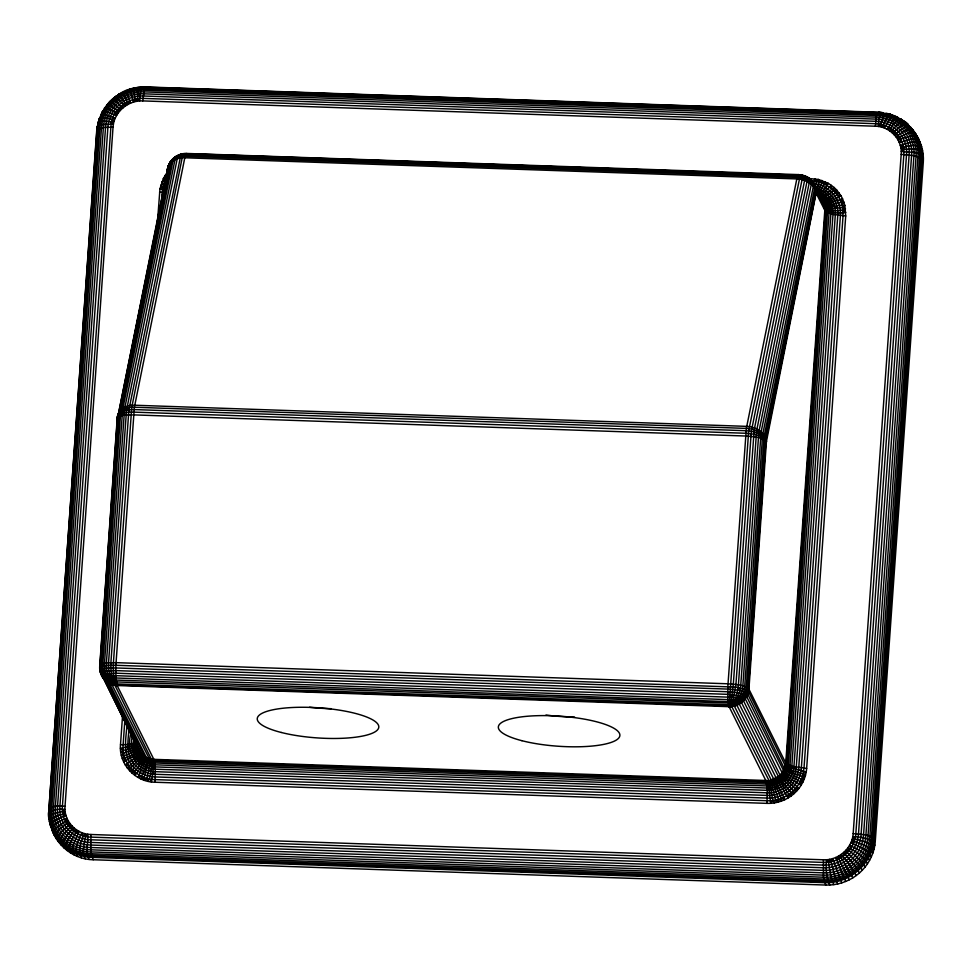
<?xml version="1.0" encoding="UTF-8"?>
<svg xmlns="http://www.w3.org/2000/svg" width="972" height="972" viewBox="0 0 972 972"><rect width="100%" height="100%" fill="white"/><g stroke="black" fill="none" stroke-linecap="round" stroke-linejoin="round"><path stroke-width="1.46" d="M115.887 97.115C122.423 89.764 135.412 86.8 145.715 86.945L878.226 112.254L886.95 113.833M821.097 198.555L824.402 205.444L824.791 210.572L785.741 763.02L783.529 770.492L778.013 777.904L788.827 794.379L791.111 795.959C799.932 789.58 805.885 779.325 806.651 768.427L845.713 215.978L844.862 205.408L842.542 198.75L830.805 202.698L823.673 202.468C816.881 191.217 828.01 208.202 825.313 211.252L786.263 763.713C785.704 773.724 776.166 781.889 766.24 781.354L152.713 760.104L146.845 758.415L142.106 754.515L105.195 680.242L108.305 678.468L115.887 677.982L734.674 699.852L741.563 702.659L778.365 776.494L791.123 792.666L791.111 795.959C784.161 800.977 775.583 803.65 767.005 803.37L155.034 782.229C135.643 782.193 118.572 764.199 120.504 744.722L122.533 715.963M117.794 414.959L117.381 418.993L167.864 167.512L167.451 171.546C167.524 164.511 171.461 159.967 177.05 156.601C171.655 157.61 167.245 165.605 167.451 171.546C167.366 161.498 176.637 152.944 186.588 153.454L798.571 174.608L804.099 175.677L809.068 178.435L812.823 181.958L825.058 206.744L832.652 208.385L842.578 207.534L845.494 208.883C839.273 211.665 830.914 211.191 824.791 207.984L816.456 191.314L766.446 441.41L748.926 689.197C748.343 699.111 738.939 707.154 729.097 706.668L117.126 685.527C107.066 685.503 98.792 676.014 99.715 666.099L117.223 418.325C117.405 409.589 126.834 404.619 134.731 405.227L746.715 426.368C755.39 426.635 765.28 432.09 766.446 441.41C760.93 436.477 752.51 436.768 745.524 436.015L133.541 414.874C128.328 415.299 120.856 413.805 117.223 418.325L117.381 418.993L117.977 416.028M65.027 806.359C63.593 820.963 76.387 834.45 90.918 834.486L823.43 859.795C838.192 860.56 852.323 848.459 853.173 833.587L901.19 154.341C902.624 139.737 889.83 126.251 875.298 126.214L142.775 100.906C128.025 100.14 113.894 112.242 113.044 127.113L65.027 806.359C42.877 803.297 47.397 816.298 53.035 832.154L50.398 825.325C53.035 819.372 60.738 818.278 65.95 815.387L62.901 814.05C58.271 815.751 51.771 816.662 49.451 821.534L49.608 822.251M852.894 877.789L841.12 857.644L841.193 854.473L848.058 862.541L856.271 875.493C847.511 881.956 836.6 885.407 825.714 885.055L93.203 859.746C74.613 859.467 57.482 846.563 51.686 829.019C54.153 823.09 61.297 820.319 66.947 818.242L65.44 821.328L55.987 828.144L53.29 832.567C60.446 846.831 75.84 856.089 91.684 856.502L824.207 881.811C848.69 883.111 872.188 862.99 873.561 838.301L921.578 159.056L920.836 147.331L916.997 136.299L911.87 135.849L897.946 139.737L899.55 137.234C904.239 135.315 913.947 128.207 916.754 135.861L910.314 126.7C904.142 125.801 899.027 131.499 894.398 134.853L894.58 131.317C898.31 128.389 902.344 123.225 907.532 123.942L913.668 131.645M50.192 820.745L49.001 818.363L48.928 809.166M856.271 875.493C867.073 867.51 874.338 854.825 875.274 841.375L923.303 162.13C923.898 153.151 921.748 143.929 916.997 136.299M135.983 742.523L135.011 743.07C133.881 754.357 143.783 764.794 155.01 764.806L766.993 785.947C778.39 786.555 789.325 777.187 789.969 765.705L829.019 213.245C829.626 205.736 825.605 198.13 819.068 194.4L824.183 189.504L828.363 183.356L818.363 179.419L806.639 178.313M64.152 848.119C59.997 841.315 68.137 834.644 71.673 829.481L71.806 825.848L68.186 825.678C64.164 829.894 54.566 835.531 58.83 842.347M119.264 94.831L118.985 94.102L125.133 103.154L125.011 106.227L115.656 96.35L109.642 101.647L104.502 108.232L106.896 108.038L115.559 112.339L118.329 112.801L117.138 110.201C114.757 109.168 108.499 102.777 107.09 105.547M124.938 719.037L123.116 744.771C121.318 762.862 137.186 779.58 155.192 779.605L767.163 800.746C782.509 801.438 797.623 791.184 802.35 776.519L805.448 775.474C799.494 771.586 791.281 771.744 785.789 766.714L748.549 691.76L744.37 689.112L735.683 687.107L115.875 665.273C110.711 665.698 103.311 664.228 99.715 668.687L100.25 671.895L140.891 753.835L138.717 759.035L134.379 764.271L130.613 767.868L127.296 768.002L136.262 759.132L139.385 754.794L139.98 752.644L137.064 745.731L139.166 751.38L143.03 755.961C141.912 762.668 137.623 769.399 132.083 773.19L132.484 769.909C136.493 764.818 146.505 756.544 138.923 750.493L100.104 671.251C103.591 666.926 110.759 668.359 115.765 667.946L727.736 689.087C734.443 689.816 742.523 689.537 747.82 694.275L784.829 769.617L796.481 776.993L801.353 779.155L804.318 778.888L802.35 776.519L792.751 772.801L784.623 768.099M172.822 159.845C169.493 160.587 167.354 167.84 167.451 171.546L168.156 166.516L169.65 164.086M823.673 202.468L824.718 205.286C831.096 208.652 838.338 204.12 844.862 205.408L842.578 207.534L843.052 215.833L803.99 768.293L802.35 776.519M90.918 834.486L90.931 851.909L93.203 859.746M155.034 782.229L155.289 769.204L154.256 760.213L117.126 685.527L115.887 677.982L115.875 665.273L134.379 407.244L184.802 157.78L186.223 153.673L187.268 154.074M767.005 803.37L767.26 790.345L766.24 781.354L729.097 706.668L727.858 699.123L727.846 686.414L746.35 428.397L797.125 177.439L798.571 174.608L804.099 175.677M823.43 859.795L823.454 877.218L825.714 885.055M111.258 121.925L62.402 806.31C60.811 822.312 74.844 837.086 90.761 837.111L823.272 862.419C839.431 863.282 854.923 850.014 855.834 833.721L903.851 154.487C905.442 138.486 891.409 123.711 875.505 123.687L142.981 98.379C128.656 97.698 114.635 107.916 111.258 121.925L113.432 124.076L100.25 124.72L98.002 125.522L97.322 127.296L98.196 122.205C103.056 119.204 109.131 123.165 114.161 121.087C110.213 118.232 104.04 116.871 99.326 118.438L96.714 130.564L48.855 810.478L96.957 129.92L103.384 127.526L113.044 127.113M157.415 222.539L159.979 188.726L163.357 178.508L167.233 172.36M161.425 202.905L162.482 189.54L166.03 178.897L165.143 175.349M127.016 725.039C125.923 738.477 122.436 754.892 132.556 766.082C138.145 772.728 146.651 776.652 155.289 776.932L767.273 798.073C784.161 798.984 800.381 785.097 801.341 768.05L840.391 215.602C841.91 199.855 828.995 184.935 813.345 183.574L814.803 178.763L816.614 181.655C829.444 184.036 840.318 194.619 842.578 207.534M129.057 729.425C127.782 740.956 125.789 754.794 134.379 764.271C139.531 770.395 147.367 774.016 155.35 774.271L767.321 795.424C782.91 796.25 797.866 783.444 798.741 767.734L837.791 215.286C839.067 201.641 828.666 188.459 815.241 186.126L816.614 181.655L818.363 179.419L819.36 182.323L815.836 190.123M130.904 733.714C125.485 750.639 136.347 771.792 155.35 771.683L767.321 792.824C781.67 793.589 795.448 781.792 796.25 767.321L835.312 214.873C836.37 203.099 828.083 191.557 816.699 188.544M132.702 734.893C127.879 750.348 138.109 769.314 155.289 769.204L767.26 790.345C780.492 791.062 793.188 780.188 793.93 766.847L832.992 214.399C833.867 204.266 827.318 194.193 817.768 190.767L816.796 191.994M134.014 739.024C130.685 752.413 141.147 766.981 155.18 766.896L767.151 788.037C779.386 788.693 791.135 778.633 791.816 766.301L830.878 213.852C831.607 205.141 826.467 196.38 818.533 192.735L817.525 193.586M784.829 769.617L783.529 770.492L787.563 774.077L800.138 781.707L801.074 785.352L790.102 778.341L783.396 772.339L783.529 770.492L746.715 696.657C741.697 692.173 734.042 692.441 727.688 691.748L115.717 670.607C110.966 670.996 104.174 669.635 100.869 673.742C103.433 680.388 110.055 685.053 117.126 685.527C112.74 678.893 113.299 670.243 113.42 662.6L131.755 407.28L182.177 157.841L183.587 153.77L186.94 153.6M142.775 100.906L144.196 90.202L145.715 86.945M875.298 126.214C876.598 121.707 874.205 109.362 882.612 112.679L882.977 113.177L878.603 112.363M133.662 88.294L135.023 99.12L136.542 101.367L137.66 98.646L137.526 87.602L142.374 87.589L133.796 88.051L134.318 88.683M843.344 856.138L843.672 852.517L847.353 852.602L857.778 863.221L862.371 870.11M67.189 850.634C63.083 843.83 70.458 836.734 73.665 831.133L73.993 827.962L71.673 829.481M122.545 108.184C120.151 106.288 114.429 98.221 112.716 99.679L109.775 102.497C111.039 100.177 116.786 107.005 118.9 108.196L122.545 108.184L122.909 104.66M96.872 131.232L97.394 126.044M892.588 129.665L889.805 130.892C891.215 125.85 895.564 120.771 900.607 119.009L908.006 124.489C903.158 116.725 896.306 125.886 892.588 129.665L892.223 132.739L894.58 131.317M820.222 197.583L823.175 197.571L829.796 193.841L833.684 190.694L834.134 187.499L828.363 183.356L824.608 184.315L818.533 192.735M144.135 777.393L144.378 780.297L146.808 778.28L147.537 775.717L149.566 766.009L149.7 759.497L111.95 684.616L112.788 683.778L731.418 704.907L734.382 706.109L771.185 779.945L772.388 780.577L778.475 799.312L781.391 801.11L781.209 798.389L773.736 779.131L736.922 705.295L729.34 703.108L116.251 681.907L110.225 682.599L109.532 683.62L146.347 757.455C148.339 764.879 142.289 771.877 141.025 778.985L144.135 777.393L148.315 761.671L148.242 759.011L142.106 754.515M138.461 750.056L134.258 755.681L123.675 761.951L125.06 758.379C129.568 755.754 140.15 752.741 137.064 745.731M184.619 154.171L184.291 153.698C176.005 154.548 168.824 161.474 167.463 169.505M146.808 778.28L147.841 781.281C151.839 774.903 151.45 766.446 151.304 759.083L114.732 684.896L729.899 705.903L731.758 706.571L769.338 781.221L772.862 800.491L774.295 802.933L775.692 800.005L770.869 780.953L771.185 779.945L778.365 776.494M845.713 215.978L832.992 214.399L825.313 211.252L816.516 193.975L815.824 188.726L765.158 438.554L747.504 687.824C746.873 697.386 738.854 706.194 729.097 706.668L748.683 430.9L799.434 179.164C799.737 178.18 800.272 173.672 801.876 175.495L794.707 175.057M778.475 799.312L777.879 802.192L775.692 800.005M81.308 857.79C77.626 850.245 80.955 840.33 84.771 833.599L85.5 836.479C84.528 843.684 81.369 851.946 85.196 858.786M168.059 166.759L167.512 169.286L168.156 166.516M70.446 852.881C65.829 844.923 75.038 837.305 76.411 829.809L73.665 831.133M788.827 794.379L788.049 797.976L776.142 777.965L739.328 704.141L733.641 701.808L116.045 680.072C113.445 680.4 108.305 679.307 107.297 682.308L145.496 757.698L143.625 765.863L137.854 777.345L141.548 776.288M824.608 184.315L825.179 181.715L822.033 183.21L817.768 190.767M825.058 206.744L825.362 209.745C831.376 213.16 839.103 213.573 845.786 212.418L842.967 210.28M816.128 188.847L815.083 186.138L764.126 436.209L746.265 687.155C745.609 696.389 738.659 705.611 729.097 706.668L733.046 699.585L735.926 684.482L754.199 429.782L804.597 180.488C806.347 170.27 818.375 187.414 816.152 191.909L765.985 439.976L748.404 688.516C747.784 698.297 738.939 706.705 729.097 706.668L731.77 697.094L733.325 684.167L751.332 431.301L802.058 179.686C802.058 171.594 810.587 178.775 812.823 181.958M167.561 169.116L168.265 166.358M167.621 168.994L168.363 166.297L167.767 168.909M137.417 747.249C135.254 752.316 128.839 753.737 124.209 755.754L121.354 755.293L123.59 753.057C127.964 751.247 137.198 750.518 136.858 744.297M135.023 99.12L133.48 102.109L129.92 89.096L130.382 89.74M103.554 678.784L104.077 677.338L105.802 676.548L115.777 675.674L733.739 697.337L740.36 698.88L743.556 700.897L780.431 775.935L793.274 790.758L796.615 791.123L795.266 788.705L781.524 774.818L782.096 772.716L745.293 698.88L741.733 696.632L736.448 695.272L727.688 694.336L115.717 673.195L104.612 674.167L102.692 675.054L102.109 676.67M167.719 168.885L168.472 166.334M883.317 124.963L881.434 127.101L880.754 124.319L881.458 121.986L883.609 116.348L886.1 113.202L890.437 114.319L901.7 119.726L892.94 115.68L889.149 119.848L884.374 128.049L883.317 124.963L884.228 122.691L887.813 115.935L890.437 114.319M97.978 122.751L102.558 111.245L106.385 111.488L116.628 115.425L115.559 112.339M98.123 123.395L101.307 114.477L107.406 104.563M99.885 118.074L97.552 129.312L49.536 808.558C47.203 832.02 67.797 853.708 91.137 853.744L823.661 879.053C847.353 880.316 870.098 860.852 871.434 836.953L919.451 157.707C921.177 138.498 907.824 119.592 889.307 114.404M49.001 818.363L48.855 817.671C51.37 813.042 57.919 812.786 62.5 811.499L64.978 809.409C59.705 808.886 52.014 809.129 48.6 813.746L48.746 814.439M96.714 130.564L96.957 129.92M806.651 768.427L791.816 766.301L785.741 763.02L748.926 689.197C743.41 684.252 735.002 684.555 728.004 683.79L116.033 662.649C110.808 663.074 103.348 661.592 99.715 666.099L99.861 666.768L117.527 416.903C121.136 411.994 128.28 412.274 133.772 412.128L745.755 433.269C752.911 433.986 762.352 434.593 766.446 441.41C764.563 432.601 754.454 428.774 746.35 428.397L134.379 407.244C127.235 406.746 116.786 410.305 117.381 418.993C117.138 410.877 127.854 409.37 134.051 409.564L746.022 430.705C753.592 431.252 763.591 433.378 766.446 441.41M130.613 767.868L129.555 770.711L132.484 769.909M833.818 884.642L831.874 880.195L829.736 870.013L828.594 862.152L829.675 859.333C833.782 866.866 833.405 876.343 837.828 883.925M167.962 167.099C170.1 159.87 177.973 155.933 185.142 156.298L797.125 177.439C806.225 177.645 815.885 184.376 816.516 193.975L816.03 188.702M102.558 111.245L100.76 115.85L104.636 107.856M100.59 115.231L102.169 114.344L104.83 114.587L115.231 118.195L112.011 119.41M99.326 118.438L99.278 119.568M821.243 198.689C826.552 199.855 831.327 195.336 835.556 192.735L836.661 189.99L834.134 187.499L824.718 194.837L819.821 196.806L825.119 204.314L826.212 211.945L787.162 764.393C786.579 774.708 776.762 783.116 766.531 782.569L154.548 761.428C145.606 761.343 137.344 754.029 136.627 745.026C132.654 749.74 125.485 748.61 120.71 751.818L123.59 753.057M809.068 178.435L808.194 178.095L806.991 181.557L756.617 430.705L738.404 684.896C737.469 692.623 735.926 701.906 729.097 706.668C737.821 704.068 742.073 694.324 742.839 685.916L761.137 431.823L811.656 182.627L812.604 181.643L814.257 184.073L823.649 202.99L825.119 204.314L831.582 204.533L841.096 202.225L842.542 198.75L840.877 195.639L836.661 189.99L833.684 190.694M831.23 861.678L832.725 858.592L841.764 882.868M900.825 139.47L899.27 142.459C905.503 141.645 916.681 134.549 920.302 142.835M781.209 798.389L784.793 799.701L775.304 779.459L776.142 777.965L778.013 777.904M56.583 839.128C51.82 830.841 65.464 827.014 68.259 820.963L65.44 821.328M124.209 755.754L122.338 758.682L125.06 758.379M841.959 204.849L843.866 202.018L841.096 202.225M824.791 210.572L825.362 209.745M104.684 108.803L106.288 106.641M822.166 199.88C828.193 201.022 835.045 197.073 838.921 192.699L835.556 192.735M772.862 800.491L770.65 803.322L768.451 784.1L767.783 781.354L765.912 780.492L153.941 759.351L145.496 757.698M68.186 825.678L69.887 823.503L66.704 823.563M767.783 781.354L771.185 779.945M913.316 130.26L912.83 129.701C906.755 128.632 900.4 133.079 896.318 137.198L899.55 137.234M106.896 104.988L109.994 101.623M123.189 750.323L120.431 748.282L132.01 745.998L136.542 743.471M772.388 780.577L773.736 779.131L775.304 779.459M85.5 836.479L87.82 834.207C88.646 842.469 84.807 851.703 89.169 859.43M109.569 101.951L112.825 98.901M880.754 124.319L878.396 126.494C878.384 122.193 878.822 115.012 882.612 112.679M71.806 825.848C67.408 830.975 57.081 837.621 61.358 845.348M112.497 99.144L115.887 96.435M923.145 154.244C920.217 146.821 909.974 149.481 903.753 149.299L901.226 151.292C908.261 153.309 919.779 149.834 923.4 158.181M819.36 182.323L821.838 180.403L822.033 183.21M115.656 96.58L119.143 94.223M62.901 814.05L65.294 812.422L62.5 811.499M922.549 150.356C919.062 142.653 906.864 145.739 900.923 148.266L903.753 149.299M149.7 759.497L151.304 759.083L152.713 760.104L153.941 759.351M803.127 773.809L806.225 771.975L789.774 767.43L786.093 765.219L785.741 763.02M119.021 94.296L130.102 89.23M122.837 92.79C109.301 99.581 99.545 113.566 98.524 128.766L50.508 808.011C48.248 830.805 68.247 851.873 90.931 851.909L823.454 877.218C846.466 878.445 868.567 859.527 869.867 836.309L917.884 157.075C920.156 134.27 900.145 113.202 877.461 113.165L144.95 87.857L133.601 88.914L122.837 92.79C122.666 93.178 128.304 101.355 127.684 104.563L125.133 103.154M786.093 765.219L785.364 765.596L785.376 768.184M75.816 832.603L79.036 831.376C76.788 838.727 69.607 847.049 73.908 854.825M135.011 743.07L127.988 744.564L120.504 744.722M890.449 128.195L887.169 129.325L893.341 119.75L896.439 117.26L898.237 117.782M872.868 853.039C869.758 845.822 860.742 844.279 854.254 841.388L850.974 842.505C857.839 846.843 867.753 848.738 871.386 856.769M783.396 772.339L782.096 772.716L784.343 775.753L798.984 788.341L795.266 788.705M129.859 89.315L134.027 88.185M874.022 849.212C870.948 841.959 861.557 841.217 855.008 838.872L852.043 839.614L854.254 841.388M818.582 195.858L823.126 193.61L831.352 185.288L831.631 188.823M137.526 87.602L145.326 87.213L877.85 112.521L890.838 114.818M765.912 780.492L770.869 780.953M159.554 192.274L162.166 192.31M146.432 87.553L158.57 87.978M173.733 88.501L185.859 88.914M202.541 89.497L214.678 89.91M231.36 90.493L243.498 90.906M258.661 91.429L270.799 91.854M287.481 92.425L299.607 92.85M314.77 93.373L326.908 93.786M343.59 94.369L355.728 94.782M372.41 95.365L383.017 95.73M399.699 96.301L411.836 96.726M428.518 97.297L439.137 97.662M455.819 98.245L467.945 98.658M484.639 99.241L495.246 99.606M513.447 100.238L524.066 100.602M540.748 101.173L552.886 101.598M569.568 102.169L580.175 102.534M596.857 103.117L608.994 103.53M624.158 104.065L636.296 104.478M652.977 105.049L665.103 105.474M680.279 105.997L692.404 106.422M709.086 106.993L721.224 107.418M737.906 107.989L748.525 108.354M765.207 108.937L777.333 109.35M794.015 109.933L806.153 110.346M821.316 110.869L833.454 111.294M850.136 111.865L862.261 112.29M203.938 154.645L214.545 155.022M231.202 155.593L243.316 156.006M259.986 156.589L270.593 156.954M288.769 157.585L299.364 157.95M316.034 158.521L328.147 158.946M344.817 159.517L355.412 159.882M372.082 160.453L384.195 160.878M399.346 161.401L411.46 161.814M428.13 162.397L440.243 162.81M456.901 163.393L467.508 163.758M484.178 164.329L496.291 164.754M512.949 165.325L525.074 165.75M540.225 166.273L552.339 166.686M568.997 167.257L581.122 167.682M597.78 168.253L608.387 168.618M625.045 169.201L637.17 169.614M653.828 170.197L665.954 170.61M682.611 171.181L693.218 171.558M709.876 172.129L721.989 172.542M738.659 173.125L749.266 173.49M765.924 174.061L778.037 174.486M901.19 154.341C908.48 155.52 919.658 154.147 923.303 162.13M853.173 833.587C860.463 834.766 871.641 833.393 875.274 841.375M117.138 110.201L120.309 110.383L118.9 108.196M894.398 134.853L898.079 135.12M780.37 774.733L781.524 774.818M810.976 180.999L816.614 181.655M865.056 867.06L862.614 862.893L855.239 855.652L849.127 850.597L845.907 850.318L847.353 852.602M798.206 174.814C807.234 175.021 815.216 182.384 816.407 191.302L813.892 183.744L762.668 434.618L744.698 686.524C744.005 695.345 738.331 704.919 729.097 706.668C737.055 703.072 739.874 693.401 740.737 685.369L758.877 431.835L809.214 182.87L810.296 179.759L811.085 180.063M166.03 178.897L163.357 178.508L164.815 181.448L161.899 181.813L163.806 184.085L160.769 185.227L163.029 186.794L159.979 188.726L162.482 189.54M143.03 755.961L144.111 756.131C144.16 763.397 139.324 770.055 134.853 775.413L134.525 771.78M128.924 765.681L125.327 765.061C129.762 760.59 142.228 756.143 137.817 748.185M800.138 781.707L802.848 782.193L801.353 779.155M837.244 194.922L840.877 195.639C835.811 198.701 828.46 203.561 822.543 200.682M867.474 863.804C863.501 856.356 855.518 850.755 847.888 847.9L849.127 850.597M893.633 115.474L897.812 117.272M900.607 119.009L904.507 121.439L906.147 124.355M889.927 114.174L894.617 116.142M791.123 792.666L793.978 793.674L793.274 790.758M142.046 87.091L140.904 88.889L139.652 100.966L137.66 98.646M806.213 176.564L806.833 177.123M181.679 154.171L176.163 156.261L174.972 159.724L124.598 408.872L106.385 663.062C105.948 671.506 108.828 681.749 117.126 685.527C108.232 684.677 100.553 677.022 99.946 668.056M127.478 101.829L130.515 103.178L126.141 90.457L126.542 91.125M903.365 146.748L900.266 145.314C906.402 143.613 918.054 138.571 921.602 146.541M849.321 879.794L838.787 858.969L835.689 857.523L845.616 881.483M841.12 857.644L838.532 856.138L838.787 858.969M903.814 121.208C915.247 129.726 921.796 144.172 920.691 158.375L872.674 837.621C871.313 862.006 848.094 881.883 823.916 880.596L91.392 855.287C69 855.153 48.709 835.677 48.831 813.054M820.757 196.757C825.35 200.572 827.913 206.647 827.451 212.613L788.401 765.061C787.794 775.875 777.503 784.683 766.787 784.112L154.803 762.971C144.84 762.911 135.825 754.223 135.934 744.151M910.12 127.794L911.979 129.641M855.008 838.872L852.784 836.625C860.196 836.965 871.143 837.645 874.824 845.312M843.672 852.517L855.032 865.858L859.442 872.929M828.594 862.152L826.564 859.734C825.726 868.032 826.115 877.315 829.772 885.018M814.086 183.817L815.374 186.393M799.251 175.215L186.223 153.673L180.999 154.244L128.899 409.795L110.905 662.661C110.747 670.449 110.99 679.878 117.126 685.527C107.37 684.191 99.788 674.641 100.553 664.848L118.28 414.874L168.63 165.617C171.716 159.906 178.629 157.561 184.802 157.78L796.785 178.921C805.436 179.188 815.423 184.668 816.516 193.975L815.824 188.726M179.456 155.447C177.985 153.77 177.487 157.914 177.208 158.825L126.518 410.208L108.536 662.807C108.269 670.887 109.727 680.874 117.126 685.527C107.528 683.705 100.796 673.851 101.525 664.301L119.313 413.647L169.748 163.867C171.874 157.731 179.419 154.973 185.494 155.095L797.477 176.248C806.967 176.442 816.261 184.182 816.516 193.975L815.423 189.892M174.814 158.084L174.024 157.768L172.955 160.878L122.606 409.856L104.466 663.39C103.907 672.247 108.22 682.514 117.126 685.527C107.795 683.146 102.181 673.049 102.838 663.803L120.686 412.553L171.194 162.275C172.615 156.273 180.44 154.281 185.859 154.22L797.842 175.361C806.748 175.58 814.864 182.517 816.359 191.326L815.727 188.884M912.83 129.701L915.563 133.48M149.554 778.949L151.401 781.925L153.114 771.513L152.713 760.104M915.065 132.909L918.686 139.275L917.495 136.894M53.46 833.332C60.641 847.657 76.095 856.952 92.012 857.365L824.523 882.673C849.115 883.985 872.71 863.78 874.095 838.994L922.112 159.748L921.359 147.975L919.123 140.454M815.532 189.005L816.808 191.557M814.803 189.929L816.079 192.48M869.588 860.366C865.785 852.638 856.879 848.908 849.589 845.276L850.707 848.459M101.878 673.377L99.873 669.356L99.946 665.456M77.541 856.466C73.556 848.823 78.781 839.735 81.842 832.652L82.948 835.835M49.451 821.534L51.735 828.448M54.651 835.713L51.686 829.019M815.52 189.467L816.201 191.703M815.617 189.127L816.249 191.533M50.398 825.325L50.556 826.066M815.933 188.665L816.407 191.302M331.1 708.685A60.908 15.054 4 0 1 309.558 707.276M574.598 717.057A60.908 15.054 4 0 1 545.96 715.052M51.82 807.513C49.645 829.481 68.915 849.783 90.773 849.82L823.284 875.128C845.47 876.307 866.757 858.082 868.008 835.713L916.025 156.468C918.212 134.501 898.942 114.198 877.084 114.161L144.561 88.865C122.387 87.674 101.1 105.899 99.849 128.268L51.82 807.513M53.46 807.1C51.37 828.083 69.777 847.475 90.663 847.511L823.175 872.82C844.364 873.95 864.703 856.539 865.894 835.167L913.911 155.921C916.001 134.938 897.593 115.546 876.708 115.51L144.196 90.202C123.007 89.072 102.668 106.495 101.477 127.854L53.46 807.1M55.368 806.772C53.399 826.637 70.822 845.008 90.603 845.033L823.114 870.341C843.186 871.41 862.443 854.923 863.573 834.693L911.59 155.447C913.571 135.57 896.135 117.211 876.367 117.175L143.844 91.866C123.784 90.797 104.526 107.285 103.384 127.526L55.368 806.772M57.53 806.517C55.671 825.179 72.037 842.408 90.603 842.445L823.114 867.753C841.946 868.749 860.026 853.282 861.095 834.28L909.112 155.034C910.971 136.384 894.605 119.143 876.039 119.119L143.528 93.81C124.695 92.802 106.616 108.281 105.547 127.271L57.53 806.517M59.887 806.371C58.162 823.721 73.386 839.759 90.651 839.784L823.175 865.092C840.695 866.028 857.511 851.63 858.495 833.964L906.512 154.718C908.237 137.368 893.013 121.33 875.748 121.306L143.236 95.997C125.716 95.062 108.9 109.459 107.916 127.125L59.887 806.371M281.187 732.451A60.908 15.054 4 0 0 378.278 728.806A60.908 15.054 4 0 0 294.552 707.409A60.908 15.054 4 0 0 281.187 732.451M521.928 740.7A60.908 15.054 4 0 0 619.31 737.238A60.908 15.054 4 0 0 536.034 715.732A60.908 15.054 4 0 0 521.928 740.7"/></g></svg>
